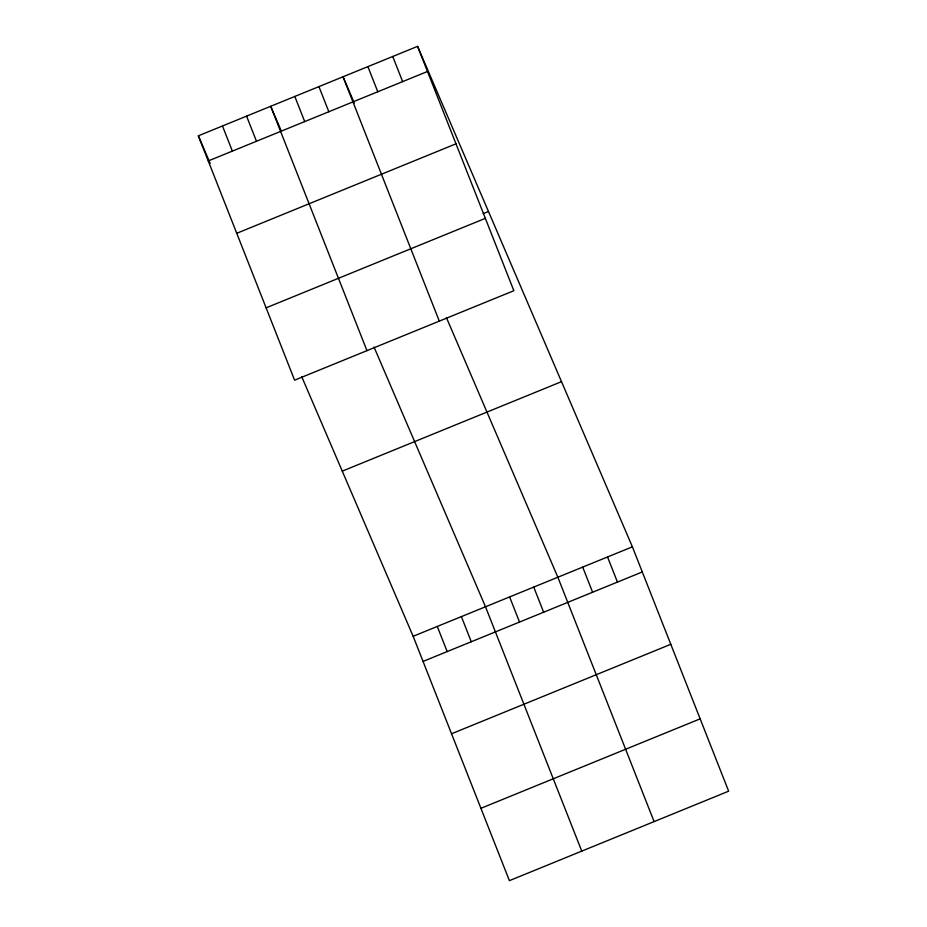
<?xml version="1.0" encoding="UTF-8"?>
<svg xmlns="http://www.w3.org/2000/svg" width="927" height="927" viewBox="0 0 927 927"><rect width="100%" height="100%" fill="white"/><g stroke="black" fill="none" stroke-linecap="round" stroke-linejoin="round"><path stroke-width="1.39" d="M417.59 46.35L513.848 290.707L294.601 380.174L198.355 135.817L417.59 46.35L632.399 546.826L728.645 791.183L509.41 880.65L413.152 636.293L301.692 376.605M208.251 160.95L427.486 71.483M236.744 233.291L455.991 143.824M483.245 213.639L488.471 211.507M266.107 307.834L485.342 218.355M342.272 471.136L561.507 381.669M413.152 636.293L632.399 546.826M423.06 661.426L642.295 571.959M451.553 733.767L670.789 644.3M480.916 808.309L700.152 718.842M354.299 102.99L343.048 76.767L439.305 321.124M446.397 317.555L557.857 577.243L654.103 821.6M281.391 131.194L270.696 106.292L366.953 350.649M374.044 347.08L485.505 606.768L581.762 851.125M198.355 135.817L210.162 163.349M607.544 556.965L617.452 582.098M392.747 56.489L402.642 81.622M582.701 567.104L592.596 592.237M367.892 66.628L377.799 91.761M533.743 587.092L543.639 612.226M318.934 86.617L328.83 111.738M509.618 596.93L519.526 622.063M294.821 96.454L304.716 121.588M461.391 616.617L471.287 641.751M246.582 116.13L256.478 141.263M437.277 626.455L447.173 651.588M222.468 125.979L232.364 151.113"/></g></svg>
